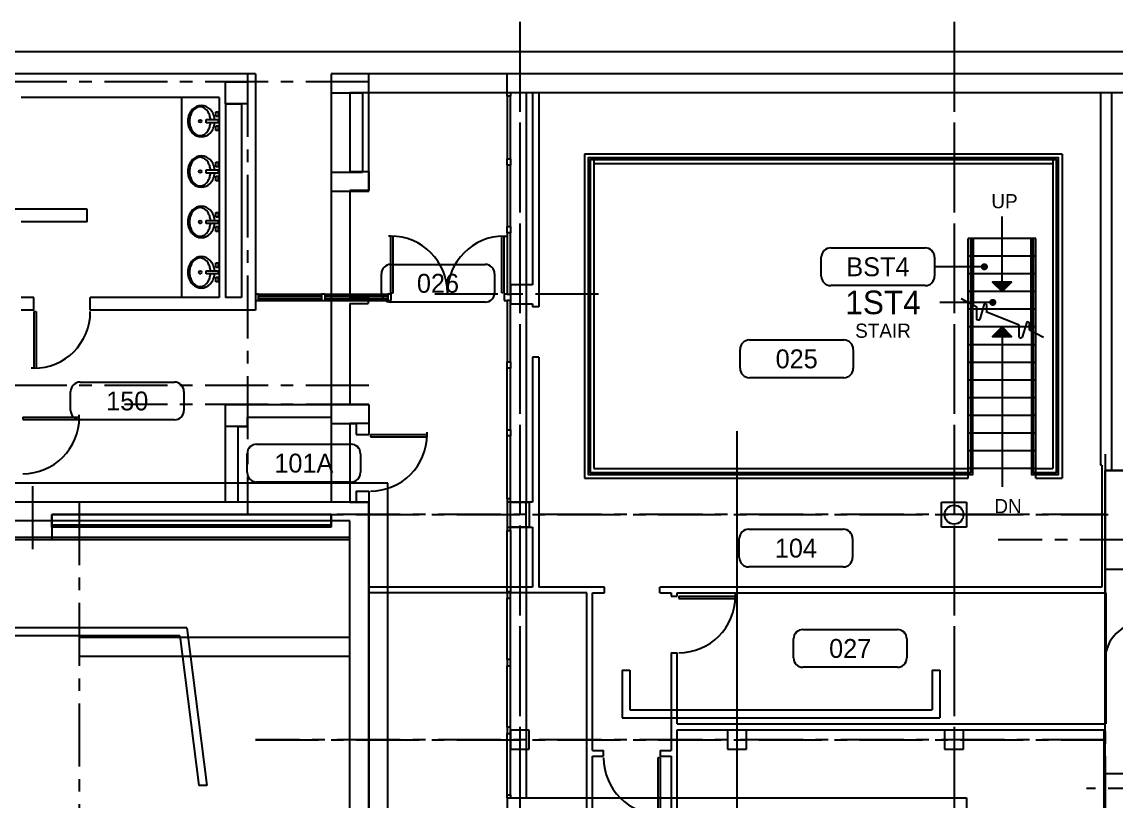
# Model space of a CAD drawing. Header units: inches. Extents: x -116 to 4157, y -436 to 3586.
# Drawn here: x 1068 to 1763, y 3091 to 3586 of the extents above; entities that cross this region are included whole.
import ezdxf
from ezdxf.enums import TextEntityAlignment as Align

# ---------------------------------------------------------------- set-up
doc = ezdxf.new("R2010")
doc.units = ezdxf.units.IN
doc.header["$LTSCALE"] = 32
doc.header["$MEASUREMENT"] = 0
doc.linetypes.add('CENTER', pattern=[2, 1.25, -0.25, 0.25, -0.25])
doc.linetypes.add('HIDDEN', pattern=[0.375, 0.25, -0.125])
doc.layers.get('0').update_dxf_attribs({"color": 5, "linetype": 'CONTINUOUS'})
for name, color, linetype in [('F1-BLDG1', 7, 'CONTINUOUS'), ('F1-BLDG3', 161, 'CONTINUOUS'), ('f1-bldg4', 2, 'CONTINUOUS'), ('f1-casework1', 4, 'CONTINUOUS'), ('F1-DOOR1', 3, 'CONTINUOUS'), ('f1-handrail', 3, 'CONTINUOUS'), ('f1-mtxt', 4, 'CONTINUOUS'), ('F1-REST1', 12, 'CONTINUOUS'), ('F1-REST2', 8, 'CONTINUOUS'), ('F1-RMNOS', 3, 'CONTINUOUS'), ('F1-STAIR1', 24, 'CONTINUOUS'), ('F1-STAIR2', 32, 'CONTINUOUS'), ('F1-WINDOW1', 1, 'CONTINUOUS'), ('F1-WINDOW2', 4, 'CONTINUOUS'), ('F2-BLDG1', 7, 'CONTINUOUS'), ('F2-BLDG3', 161, 'CONTINUOUS'), ('f2-bldg4', 2, 'CONTINUOUS'), ('F3-BLDG1', 7, 'CONTINUOUS'), ('f3-bldg4', 2, 'CONTINUOUS'), ('FB-BLDG1', 7, 'CONTINUOUS'), ('FB-BLDG2', 2, 'HIDDEN'), ('fb-bldg3', 161, 'CONTINUOUS'), ('FB-BRKLINE', 201, 'CONTINUOUS'), ('FB-DOOR1', 3, 'CONTINUOUS'), ('fb-handrail', 3, 'CONTINUOUS'), ('fb-mtxt', 4, 'CONTINUOUS'), ('FB-RMNOS', 3, 'CONTINUOUS'), ('FB-STAIR1', 24, 'CONTINUOUS'), ('rmcode', 7, 'CONTINUOUS')]:
    doc.layers.add(name, color=color, linetype=linetype)
for name, color, linetype, plot in [('F1-CENTER-MISC', 240, 'CENTER', False), ('F1-COLUMN1', 8, 'CONTINUOUS', False), ('fb-centermisc1', 20, 'CENTER', False)]:
    doc.layers.add(name, color=color, linetype=linetype, plot=plot)
doc.styles.add('mtxt', font='noting.shx')
doc.styles.add('rmcode', font='noting.shx')
doc.styles.add('RMNOS', font='HANDLET.SHX')

# ---------------------------------------------------------------- blocks, each defined once
blk = doc.blocks.new('ADR-36L')
for p, q in [((0, 37), (-1.5, 37)), ((0, 1), (0, 37)), ((1.5, 1), (1.5, 36.97)), ((0, 1), (1.5, 1))]:
    blk.add_line(p, q)
blk.add_arc((0, 1), 36, 0, 90)
blk = doc.blocks.new('ADR-36R')
for p, q in [((-1.5, 1), (-1.5, 36.97)), ((0, 1), (0, 37)), ((0, 37), (1.5, 37)), ((0, 1), (-1.5, 1))]:
    blk.add_line(p, q)
blk.add_arc((0, 1), 36, 90, 180)
blk = doc.blocks.new('plmb005')
for p, q in [((-1, -2.22), (-1, 5.39)), ((-1, 5.39), (1, 5.39)), ((-0.38, 5.39), (0.38, 5.39)), ((1, 5.39), (1, -2.22)), ((-6, -0.72), (-3, -0.72)), ((-6, -2.22), (-6, -0.72)), ((-3, -2.22), (-6, -2.22)), ((-3, -0.72), (-3, -2.22)), ((1, -2.22), (-1, -2.22)), ((3, -0.72), (6, -0.72)), ((3, -2.22), (3, -0.72)), ((6, -2.22), (3, -2.22)), ((6, -0.72), (6, -2.22))]:
    blk.add_line(p, q)
blk.add_circle((0, 9.25), 0.916)
for centre, radius, start, end in [((-1.88, 8.28), 8.12, 134.61831, 178.54141), ((-2.71, 8.8), 6.42, 119.95207, 175.76934), ((-0.87, 7.25), 9.56, 111.57253, 134.61831), ((0.23, 3.7), 12.31, 108.14649, 119.95207), ((0.23, 4.46), 12.56, 91.01479, 111.57253), ((-0.16, 4.89), 11.06, 89.12995, 108.14649), ((-0.23, 4.46), 12.56, 68.42747, 88.98521), ((0.16, 4.89), 11.06, 71.85351, 90.87005), ((-0.23, 3.7), 12.31, 60.04793, 71.85351), ((0.87, 7.25), 9.56, 45.38169, 68.42747), ((2.71, 8.8), 6.42, 4.23066, 60.04793), ((1.88, 8.28), 8.12, 1.45859, 45.38169), ((-1.88, 8.69), 8.12, 181.45859, 225.38169), ((-2.71, 9.73), 6.42, 184.23066, 240.04793), ((2.71, 9.73), 6.42, 299.95207, 355.76934), ((1.88, 8.69), 8.12, 314.61831, 358.54141), ((-0.87, 9.71), 9.56, 225.38169, 248.42747), ((0.23, 14.82), 12.31, 240.04793, 251.85351), ((0.23, 12.5), 12.56, 248.42747, 264.37962), ((-0.16, 13.64), 11.06, 251.85351, 265.64412), ((0.16, 13.64), 11.06, 274.35588, 288.14649), ((-0.23, 12.5), 12.56, 275.62038, 291.57253), ((-0.23, 14.82), 12.31, 288.14649, 299.95207), ((0.87, 9.71), 9.56, 291.57253, 314.61831)]:
    blk.add_arc(centre, radius, start, end)
blk = doc.blocks.new('ADR-36DL')
for p, q in [((0, 37), (-1.5, 37)), ((0, 1), (0, 37)), ((1.5, 1), (1.5, 36.97)), ((70.5, 1), (70.5, 36.97)), ((72, 1), (72, 37)), ((72, 37), (73.5, 37)), ((0, 1), (1.5, 1)), ((72, 1), (70.5, 1))]:
    blk.add_line(p, q)
for centre, start, end in [((0, 1), 0, 90), ((72, 1), 90, 180)]:
    blk.add_arc(centre, 36, start, end)
blk = doc.blocks.new('RMNOS')
at = {"color": 11}
for p, q in [((-0.3125, 0.125), (0.3125, 0.125)), ((-0.375, -0.0625), (-0.375, 0.0625)), ((0.375, 0.0625), (0.375, -0.0625)), ((0.3125, -0.125), (-0.3125, -0.125))]:
    blk.add_line(p, q, dxfattribs=at)
for centre, start, end in [((-0.3125, 0.0625), 90, 180), ((0.3125, 0.0625), 0, 90), ((-0.3125, -0.0625), 180, 270), ((0.3125, -0.0625), 270, 0)]:
    blk.add_arc(centre, 0.0625, start, end, dxfattribs=at)
at = {"color": 9, "style": 'RMNOS'}
blk.add_attdef('ROOM', text='', height=0.125, dxfattribs=at).set_placement((0, 0), align=Align.MIDDLE)
blk = doc.blocks.new('*X27')
at = {"color": 0}
for p, q in [((1.5, 1.4925), (1.5075, 1.4925)), ((1.5, 1.485), (1.515, 1.485)), ((1.5, 1.4775), (1.5225, 1.4775)), ((1.5, 1.47), (1.53, 1.47)), ((1.5, 1.4625), (1.5375, 1.4625)), ((1.5, 1.455), (1.545, 1.455)), ((1.5, 1.4475), (1.5525, 1.4475)), ((1.5, 1.44), (1.56, 1.44)), ((1.5, 1.4325), (1.5675, 1.4325)), ((1.5, 1.425), (1.575, 1.425)), ((1.5, 1.4175), (1.5825, 1.4175)), ((1.5, 1.41), (1.59, 1.41)), ((1.5, 1.4025), (1.5975, 1.4025)), ((1.5, 1.395), (1.605, 1.395)), ((1.5, 1.3875), (1.6125, 1.3875)), ((1.5, 1.38), (1.62, 1.38)), ((1.5, 1.3725), (1.6275, 1.3725)), ((1.5, 1.365), (1.635, 1.365)), ((1.5, 1.3575), (1.6425, 1.3575)), ((1.5, 1.35), (1.65, 1.35)), ((1.5, 1.3425), (1.6575, 1.3425)), ((1.5, 1.335), (1.665, 1.335)), ((1.5, 1.3275), (1.6725, 1.3275)), ((1.5, 1.32), (1.68, 1.32)), ((1.5, 1.3125), (1.6875, 1.3125)), ((1.5, 1.305), (1.695, 1.305)), ((1.5, 1.2975), (1.7025, 1.2975)), ((1.5, 1.29), (1.71, 1.29)), ((1.5, 1.2825), (1.7175, 1.2825)), ((1.5, 1.275), (1.725, 1.275)), ((1.5, 1.2675), (1.7325, 1.2675)), ((1.5, 1.26), (1.74, 1.26)), ((1.5, 1.2525), (1.7475, 1.2525)), ((1.5, 1.245), (1.755, 1.245)), ((1.5, 1.2375), (1.7625, 1.2375)), ((1.5, 1.23), (1.77, 1.23)), ((1.5, 1.2225), (1.7775, 1.2225)), ((1.5, 1.215), (1.785, 1.215)), ((1.5, 1.2075), (1.7925, 1.2075)), ((1.5, 1.2), (1.8, 1.2)), ((1.5, 1.1925), (1.8075, 1.1925)), ((1.5, 1.185), (1.815, 1.185)), ((1.5, 1.1775), (1.8225, 1.1775)), ((1.5, 1.17), (1.83, 1.17)), ((1.5, 1.1625), (1.8375, 1.1625)), ((1.5, 1.155), (1.845, 1.155)), ((1.5, 1.1475), (1.8525, 1.1475)), ((1.5, 1.14), (1.86, 1.14)), ((1.5, 1.1325), (1.8675, 1.1325)), ((1.5, 1.125), (1.875, 1.125)), ((1.5, 1.1175), (1.8825, 1.1175)), ((1.5, 1.11), (1.89, 1.11)), ((1.5, 1.1025), (1.8975, 1.1025)), ((1.5, 1.095), (1.905, 1.095)), ((1.5, 1.0875), (1.9125, 1.0875)), ((1.5, 1.08), (1.92, 1.08)), ((1.5, 1.0725), (1.9275, 1.0725)), ((1.5, 1.065), (1.935, 1.065)), ((1.5, 1.0575), (1.9425, 1.0575)), ((1.5, 1.05), (1.95, 1.05)), ((1.5, 1.0425), (1.9575, 1.0425)), ((1.5, 1.035), (1.965, 1.035)), ((1.5, 1.0275), (1.9725, 1.0275)), ((1.5, 1.02), (1.98, 1.02)), ((1.5, 1.0125), (1.9875, 1.0125)), ((1.5, 1.005), (1.995, 1.005)), ((1.5, 0.9975), (1.9975, 0.9975)), ((1.5, 0.99), (1.99, 0.99)), ((1.5, 0.9825), (1.9825, 0.9825)), ((1.5, 0.975), (1.975, 0.975)), ((1.5, 0.9675), (1.9675, 0.9675)), ((1.5, 0.96), (1.96, 0.96)), ((1.5, 0.9525), (1.9525, 0.9525)), ((1.5, 0.945), (1.945, 0.945)), ((1.5, 0.9375), (1.9375, 0.9375)), ((1.5, 0.93), (1.93, 0.93)), ((1.5, 0.9225), (1.9225, 0.9225)), ((1.5, 0.915), (1.915, 0.915)), ((1.5, 0.9075), (1.9075, 0.9075)), ((1.5, 0.9), (1.9, 0.9)), ((1.5, 0.8925), (1.8925, 0.8925)), ((1.5, 0.885), (1.885, 0.885)), ((1.5, 0.8775), (1.8775, 0.8775)), ((1.5, 0.87), (1.87, 0.87)), ((1.5, 0.8625), (1.8625, 0.8625)), ((1.5, 0.855), (1.855, 0.855)), ((1.5, 0.8475), (1.8475, 0.8475)), ((1.5, 0.84), (1.84, 0.84)), ((1.5, 0.8325), (1.8325, 0.8325)), ((1.5, 0.825), (1.825, 0.825)), ((1.5, 0.8175), (1.8175, 0.8175)), ((1.5, 0.81), (1.81, 0.81)), ((1.5, 0.8025), (1.8025, 0.8025)), ((1.5, 0.795), (1.795, 0.795)), ((1.5, 0.7875), (1.7875, 0.7875)), ((1.5, 0.78), (1.78, 0.78)), ((1.5, 0.7725), (1.7725, 0.7725)), ((1.5, 0.765), (1.765, 0.765)), ((1.5, 0.7575), (1.7575, 0.7575)), ((1.5, 0.75), (1.75, 0.75)), ((1.5, 0.7425), (1.7425, 0.7425)), ((1.5, 0.735), (1.735, 0.735)), ((1.5, 0.7275), (1.7275, 0.7275)), ((1.5, 0.72), (1.72, 0.72)), ((1.5, 0.7125), (1.7125, 0.7125)), ((1.5, 0.705), (1.705, 0.705)), ((1.5, 0.6975), (1.6975, 0.6975)), ((1.5, 0.69), (1.69, 0.69)), ((1.5, 0.6825), (1.6825, 0.6825)), ((1.5, 0.675), (1.675, 0.675)), ((1.5, 0.6675), (1.6675, 0.6675)), ((1.5, 0.66), (1.66, 0.66)), ((1.5, 0.6525), (1.6525, 0.6525)), ((1.5, 0.645), (1.645, 0.645)), ((1.5, 0.6375), (1.6375, 0.6375)), ((1.5, 0.63), (1.63, 0.63)), ((1.5, 0.6225), (1.6225, 0.6225)), ((1.5, 0.615), (1.615, 0.615)), ((1.5, 0.6075), (1.6075, 0.6075)), ((1.5, 0.6), (1.6, 0.6)), ((1.5, 0.5925), (1.5925, 0.5925)), ((1.5, 0.585), (1.585, 0.585)), ((1.5, 0.5775), (1.5775, 0.5775)), ((1.5, 0.57), (1.57, 0.57)), ((1.5, 0.5625), (1.5625, 0.5625)), ((1.5, 0.555), (1.555, 0.555)), ((1.5, 0.5475), (1.5475, 0.5475)), ((1.5, 0.54), (1.54, 0.54)), ((1.5, 0.5325), (1.5325, 0.5325)), ((1.5, 0.525), (1.525, 0.525)), ((1.5, 0.5175), (1.5175, 0.5175)), ((1.5, 0.51), (1.51, 0.51)), ((1.5, 0.5025), (1.5025, 0.5025))]:
    blk.add_line(p, q, dxfattribs=at)
blk = doc.blocks.new('ARROW2')
blk.add_line((-0.5, 0), (-1, 0))
blk.add_lwpolyline([(0, 0), (-0.5, 0.5), (-0.5, -0.5)], close=True)
blk.add_blockref('*X27', (-2, -1))
blk = doc.blocks.new('RMNOS-1')
at = {"color": 9, "style": 'RMNOS'}
blk.add_attdef('ROOM', text='', height=0.15625, dxfattribs=at).set_placement((0, 0), align=Align.MIDDLE)
at = {"layer": 'rmcode', "color": 61, "style": 'rmcode'}
for tag, p in [('RMCODE-1', (0, -0.1875)), ('RMCODE-2', (0, -0.34375))]:
    blk.add_attdef(tag, text='', height=0.09375, dxfattribs=at).set_placement(p, align=Align.MIDDLE)

msp = doc.modelspace()

# ---------------------------------------------------------------- linework, layer by layer
at = {"layer": 'F1-BLDG1'}
for p, q in [((1216.03, 3553), (652.03, 3553)), ((1216.03, 3553), (1216.03, 3403)), ((1288.03, 3553), (1264.03, 3553)), ((1264.03, 3553), (1264.03, 3541)), ((1288.03, 3478.5), (1288.03, 3553)), ((1772.03, 3553), (1376.03, 3553)), ((1376.03, 3541), (1376.03, 3553)), ((1264.03, 3541), (1284.03, 3541)), ((1284.03, 3541), (1284.03, 3490.5)), ((1772.03, 3541), (1376.03, 3541)), ((1193.03, 3538), (1067.03, 3538)), ((1193.03, 3538), (1193.03, 3411)), ((1284.03, 3490.5), (1264.03, 3490.5)), ((1264.03, 3490.5), (1264.03, 3478.5)), ((1264.03, 3478.5), (1288.03, 3478.5)), ((1109.03, 3467), (1059.03, 3467)), ((1109.03, 3459), (1109.03, 3467)), ((1109.03, 3459), (1067.03, 3459)), ((1075.03, 3411), (1067.03, 3411)), ((1075.03, 3403), (1075.03, 3411)), ((1111.03, 3403), (1111.03, 3411)), ((1193.03, 3411), (1111.03, 3411)), ((1075.03, 3403), (1067.03, 3403)), ((1216.03, 3403), (1111.03, 3403)), ((1197.03, 3281), (1197.03, 3343)), ((1197.03, 3343), (1288.03, 3343)), ((1288.03, 3343), (1288.03, 3324)), ((1211.03, 3335), (1264.03, 3335)), ((1211.03, 3329), (1211.03, 3335)), ((1264.03, 3335), (1264.03, 3331)), ((1205.03, 3281), (1205.03, 3329)), ((1205.03, 3329), (1211.03, 3329)), ((1264.03, 3331), (1280.03, 3331)), ((1280.03, 3331), (1280.03, 3324)), ((1280.03, 3324), (1288.03, 3324)), ((1772.03, 3301), (1756.03, 3301)), ((1756.03, 3301), (1756.03, 3238.25)), ((1280.03, 3288), (1280.03, 3281)), ((1280.03, 3288), (1288.03, 3288)), ((1288.03, 3288), (1288.03, 2942)), ((1197.03, 3281), (1067.03, 3281)), ((1280.03, 3281), (1205.03, 3281)), ((1388.03, 3281), (1376.03, 3281)), ((1376.03, 3281), (1376.03, 3265)), ((1388.03, 3265), (1388.03, 3281)), ((1376.03, 3265), (1388.03, 3265)), ((1276.03, 3258.5), (644.03, 3258.5)), ((1276.03, 3041), (1276.03, 3258.5)), ((1780.53, 3238.25), (1756.03, 3238.25)), ((1172.44, 3201), (672.92, 3201)), ((1172.44, 3201), (1185.07, 3101)), ((1168.03, 3196), (672.92, 3196)), ((1168.03, 3196), (1180.03, 3101)), ((1449.03, 3174.25), (1454.03, 3174.25)), ((1449.03, 3174.25), (1449.03, 3144)), ((1454.03, 3174.25), (1454.03, 3149)), ((1646.03, 3174.25), (1646.03, 3149)), ((1646.03, 3174.25), (1651.03, 3174.25)), ((1651.03, 3174.25), (1651.03, 3144)), ((1449.03, 3144), (1651.03, 3144)), ((1454.03, 3149), (1646.03, 3149)), ((1756.03, 3108.5), (1869.03, 3108.5)), ((1756.03, 3108.5), (1756.03, 2981.75)), ((1185.07, 3101), (1180.03, 3101)), ((1376.03, 3093), (1668.03, 3093)), ((1376.03, 3093), (1376.03, 3055.25)), ((1668.03, 3093), (1668.03, 2981.75))]:
    msp.add_line(p, q, dxfattribs=at)
msp.add_circle((1660.03, 3273), 6, dxfattribs=at)
at = {"layer": 'F1-BLDG3'}
for p, q in [((1197.03, 3534), (1197.03, 3411)), ((1197.03, 3534), (1207.03, 3534)), ((1207.03, 3534), (1207.03, 3411)), ((1669.03, 3299.87), (1669.03, 3448.5)), ((1712.03, 3299.87), (1712.03, 3448.5)), ((1207.03, 3411), (1197.03, 3411)), ((1669.03, 3296.25), (1669.03, 3298.62)), ((1712.03, 3296.25), (1712.03, 3298.62)), ((1264.03, 3273), (1086.53, 3273)), ((1086.53, 3273), (1086.53, 3266.5)), ((1264.03, 3266.5), (1264.03, 3273)), ((1086.53, 3266.5), (1264.03, 3266.5))]:
    msp.add_line(p, q, dxfattribs=at)
at = {"layer": 'F1-BLDG3', "linetype": 'Continuous'}
for p, q in [((1728.78, 3502), (1425.03, 3502)), ((1425.03, 3502), (1425.03, 3296.25)), ((1728.78, 3502), (1728.78, 3296.25)), ((1722.78, 3496), (1431.03, 3496)), ((1431.03, 3496), (1431.03, 3302.25)), ((1722.78, 3496), (1722.78, 3302.25)), ((1431.03, 3302.25), (1669.03, 3302.25)), ((1712.03, 3302.25), (1722.78, 3302.25)), ((1425.03, 3296.25), (1669.03, 3296.25)), ((1712.03, 3296.25), (1728.78, 3296.25))]:
    msp.add_line(p, q, dxfattribs=at)
at = {"layer": 'f1-bldg4'}
msp.add_line((1784.03, 3567), (526.03, 3567), dxfattribs=at)
at = {"layer": 'f1-casework1'}
msp.add_line((1756.03, 3108.5), (1756.03, 3180.5), dxfattribs=at)
msp.add_arc((1780.03, 3180.5), 24, 90, 180, dxfattribs=at)
at = {"layer": 'F1-CENTER-MISC'}
for p, q in [((1384.03, 3586.09), (1384.03, 1360)), ((1660.03, 3586.09), (1660.03, 1361)), ((1288.03, 3548), (230.03, 3548)), ((1211.03, 3553), (1211.03, 3273)), ((1288.03, 3355), (230.03, 3355)), ((1288.03, 3343), (1132.75, 3343)), ((1522.03, 3326.13), (1522.03, 2716)), ((1756.03, 3273), (1216.03, 3273)), ((3956.03, 3257), (1688.03, 3257)), ((1756.03, 3130), (1216.03, 3130))]:
    msp.add_line(p, q, dxfattribs=at)
at = {"layer": 'F1-COLUMN1'}
for p, q in [((1378.03, 3265), (1378.03, 3281)), ((1378.03, 3281), (1390.03, 3281)), ((1390.03, 3281), (1390.03, 3265)), ((1390.03, 3265), (1378.03, 3265))]:
    msp.add_line(p, q, dxfattribs=at)
for points in [[(1197.03, 3534), (1197.03, 3548), (1211.03, 3548), (1211.03, 3534)], [(1197.03, 3329), (1197.03, 3343), (1211.03, 3343), (1211.03, 3329)]]:
    msp.add_lwpolyline(points, close=True, dxfattribs=at)
msp.add_circle((1660.03, 3273), 6, dxfattribs=at)
at = {"layer": 'f1-handrail'}
for p, q in [((1671.91, 3448.5), (1670.66, 3448.5)), ((1710.41, 3448.5), (1709.16, 3448.5))]:
    msp.add_line(p, q, dxfattribs=at)
at = {"layer": 'f1-handrail', "linetype": 'Continuous'}
for points in [[(1709.16, 3448.5), (1709.16, 3298.62), (1726.41, 3298.62), (1726.41, 3499.62), (1427.41, 3499.62), (1427.41, 3298.62), (1671.91, 3298.62), (1671.91, 3448.5)], [(1710.41, 3448.5), (1710.41, 3299.87), (1725.16, 3299.87), (1725.16, 3498.37), (1428.66, 3498.37), (1428.66, 3299.87), (1670.66, 3299.87), (1670.66, 3448.5)]]:
    msp.add_lwpolyline(points, dxfattribs=at)
at = {"layer": 'f1-mtxt'}
msp.add_line((1690.53, 3380.25), (1690.53, 3290.62), dxfattribs=at)
at = {"layer": 'F1-REST1'}
msp.add_line((1169.03, 3538), (1169.03, 3411), dxfattribs=at)
at = {"layer": 'F1-RMNOS', "color": 3}
for p, q in [((1674.88, 3407.88), (1650.88, 3407.88)), ((1686.88, 3407.88), (1674.88, 3407.88))]:
    msp.add_line(p, q, dxfattribs=at)
at = {"layer": 'F1-RMNOS', "color": 3, "const_width": 2.25}
msp.add_lwpolyline([(1683.5, 3407.88, 1), (1685.75, 3407.88, 1)], format="xyb", close=True, dxfattribs=at)
at = {"layer": 'F1-STAIR1'}
for p, q in [((1670.66, 3437.25), (1669.03, 3437.25)), ((1709.16, 3437.25), (1671.91, 3437.25)), ((1712.03, 3437.25), (1710.41, 3437.25)), ((1670.66, 3426), (1669.03, 3426)), ((1709.16, 3426), (1671.91, 3426)), ((1712.03, 3426), (1710.41, 3426)), ((1670.66, 3414.75), (1669.03, 3414.75)), ((1709.16, 3414.75), (1671.91, 3414.75)), ((1712.03, 3414.75), (1710.41, 3414.75)), ((1670.66, 3403.5), (1669.03, 3403.5)), ((1709.16, 3403.5), (1671.91, 3403.5)), ((1712.03, 3403.5), (1710.41, 3403.5)), ((1670.66, 3392.25), (1669.03, 3392.25)), ((1709.16, 3392.25), (1671.91, 3392.25)), ((1712.03, 3392.25), (1710.41, 3392.25)), ((1670.66, 3381), (1669.03, 3381)), ((1709.16, 3381), (1671.91, 3381)), ((1712.03, 3381), (1710.41, 3381)), ((1670.66, 3369.75), (1669.03, 3369.75)), ((1709.16, 3369.75), (1671.91, 3369.75)), ((1712.03, 3369.75), (1710.41, 3369.75)), ((1670.66, 3358.5), (1669.03, 3358.5)), ((1709.16, 3358.5), (1671.91, 3358.5)), ((1712.03, 3358.5), (1710.41, 3358.5)), ((1670.66, 3347.25), (1669.03, 3347.25)), ((1709.16, 3347.25), (1671.91, 3347.25)), ((1712.03, 3347.25), (1710.41, 3347.25)), ((1670.66, 3336), (1669.03, 3336)), ((1709.16, 3336), (1671.91, 3336)), ((1712.03, 3336), (1710.41, 3336)), ((1670.66, 3324.75), (1669.03, 3324.75)), ((1709.16, 3324.75), (1671.91, 3324.75)), ((1712.03, 3324.75), (1710.41, 3324.75)), ((1670.66, 3313.5), (1669.03, 3313.5)), ((1709.16, 3313.5), (1671.91, 3313.5)), ((1712.03, 3313.5), (1710.41, 3313.5)), ((1670.66, 3302.25), (1669.03, 3302.25)), ((1709.16, 3302.25), (1671.91, 3302.25)), ((1712.03, 3302.25), (1710.41, 3302.25))]:
    msp.add_line(p, q, dxfattribs=at)
at = {"layer": 'F1-STAIR2'}
for p, q in [((1670.66, 3448.5), (1669.03, 3448.5)), ((1709.16, 3448.5), (1671.91, 3448.5)), ((1712.03, 3448.5), (1710.41, 3448.5))]:
    msp.add_line(p, q, dxfattribs=at)
at = {"layer": 'F1-WINDOW1'}
for p, q in [((1388.03, 3541), (1388.03, 3281)), ((1760.03, 3541), (1760.03, 3301)), ((1376.03, 3539), (1376.03, 3499)), ((1378.03, 3499), (1378.03, 3539)), ((1376.03, 3495), (1376.03, 3456)), ((1378.03, 3456), (1378.03, 3495)), ((1376.03, 3452), (1376.03, 3413)), ((1378.03, 3413), (1378.03, 3452)), ((1218.03, 3413), (1258.03, 3413)), ((1218.03, 3411.75), (1258.03, 3411.75)), ((1218.03, 3410.25), (1258.03, 3410.25)), ((1218.03, 3409), (1258.03, 3409)), ((1260.03, 3413), (1300.03, 3413)), ((1260.03, 3411.75), (1300.03, 3411.75)), ((1260.03, 3410.25), (1300.03, 3410.25)), ((1260.03, 3409), (1300.03, 3409)), ((1376.03, 3409), (1376.03, 3370)), ((1378.03, 3370), (1378.03, 3409)), ((1376.03, 3327), (1376.03, 3366)), ((1378.03, 3327), (1378.03, 3366)), ((1376.03, 3283), (1376.03, 3323)), ((1378.03, 3283), (1378.03, 3323)), ((1376.03, 3224), (1376.03, 3263)), ((1378.03, 3263), (1378.03, 3224)), ((1388.03, 3265), (1388.03, 3093)), ((1376.03, 3181), (1376.03, 3220)), ((1378.03, 3181), (1378.03, 3220)), ((1376.03, 3138), (1376.03, 3177)), ((1378.03, 3138), (1378.03, 3177)), ((1376.03, 3095), (1376.03, 3134)), ((1378.03, 3095), (1378.03, 3134))]:
    msp.add_line(p, q, dxfattribs=at)
at = {"layer": 'F1-WINDOW2'}
for p, q in [((1376.03, 3539), (1376.03, 3541)), ((1378.03, 3541), (1378.03, 3539)), ((1378.03, 3539), (1376.03, 3539)), ((1376.03, 3495), (1376.03, 3499)), ((1376.03, 3499), (1378.03, 3499)), ((1378.03, 3499), (1378.03, 3495)), ((1378.03, 3495), (1376.03, 3495)), ((1376.03, 3452), (1376.03, 3456)), ((1376.03, 3456), (1378.03, 3456)), ((1378.03, 3452), (1376.03, 3452)), ((1378.03, 3456), (1378.03, 3452)), ((1218.03, 3413), (1216.03, 3413)), ((1216.03, 3409), (1218.03, 3409)), ((1218.03, 3409), (1218.03, 3413)), ((1258.03, 3413), (1258.03, 3409)), ((1260.03, 3413), (1258.03, 3413)), ((1258.03, 3409), (1260.03, 3409)), ((1260.03, 3413), (1260.03, 3409)), ((1302.03, 3413), (1300.03, 3413)), ((1300.03, 3413), (1300.03, 3409)), ((1300.03, 3409), (1302.03, 3409)), ((1302.03, 3413), (1302.03, 3409)), ((1376.03, 3413), (1374.03, 3413)), ((1374.03, 3413), (1374.03, 3409)), ((1374.03, 3409), (1376.03, 3409)), ((1376.03, 3413), (1378.03, 3413)), ((1378.03, 3409), (1376.03, 3409)), ((1378.03, 3413), (1378.03, 3409)), ((1376.03, 3366), (1376.03, 3370)), ((1376.03, 3370), (1378.03, 3370)), ((1378.03, 3370), (1378.03, 3366)), ((1378.03, 3366), (1376.03, 3366)), ((1376.03, 3323), (1376.03, 3327)), ((1376.03, 3327), (1378.03, 3327)), ((1378.03, 3327), (1378.03, 3323)), ((1378.03, 3323), (1376.03, 3323)), ((1378.03, 3283), (1376.03, 3283)), ((1376.03, 3283), (1376.03, 3281)), ((1378.03, 3281), (1378.03, 3283)), ((1376.03, 3265), (1376.03, 3263)), ((1376.03, 3263), (1378.03, 3263)), ((1378.03, 3263), (1378.03, 3265)), ((1378.03, 3224), (1376.03, 3224)), ((1376.03, 3224), (1376.03, 3220)), ((1378.03, 3220), (1378.03, 3224)), ((1376.03, 3220), (1378.03, 3220)), ((1376.03, 3181), (1376.03, 3177)), ((1378.03, 3181), (1376.03, 3181)), ((1378.03, 3177), (1378.03, 3181)), ((1376.03, 3177), (1378.03, 3177)), ((1376.03, 3138), (1376.03, 3134)), ((1378.03, 3138), (1376.03, 3138)), ((1378.03, 3134), (1378.03, 3138)), ((1376.03, 3134), (1378.03, 3134)), ((1376.03, 3093), (1376.03, 3095)), ((1376.03, 3095), (1378.03, 3095)), ((1378.03, 3095), (1378.03, 3093))]:
    msp.add_line(p, q, dxfattribs=at)
at = {"layer": 'F2-BLDG1'}
for p, q in [((1756.03, 3301), (1772.03, 3301)), ((1756.03, 2973), (1756.03, 3301)), ((1288.03, 3281), (80.03, 3281)), ((1288.03, 2513), (1288.03, 3281)), ((1276.03, 3257), (264.03, 3257)), ((1276.03, 2537), (1276.03, 3257))]:
    msp.add_line(p, q, dxfattribs=at)
at = {"layer": 'F2-BLDG3'}
for p, q in [((1086.53, 3265), (1086.53, 3273)), ((1086.53, 3273), (1264.03, 3273)), ((1264.03, 3273), (1264.03, 3265)), ((1264.03, 3265), (1086.53, 3265))]:
    msp.add_line(p, q, dxfattribs=at)
at = {"layer": 'f2-bldg4'}
for p, q in [((1784.03, 3567), (526.03, 3567)), ((1300.03, 3293), (68.03, 3293)), ((1300.03, 2501), (1300.03, 3293))]:
    msp.add_line(p, q, dxfattribs=at)
at = {"layer": 'F3-BLDG1'}
for p, q in [((1756.03, 2973), (1756.03, 3301)), ((1756.03, 3301), (1772.03, 3301))]:
    msp.add_line(p, q, dxfattribs=at)
at = {"layer": 'f3-bldg4'}
msp.add_line((1784.03, 3567), (526.03, 3567), dxfattribs=at)
at = {"layer": 'FB-BLDG1'}
for p, q in [((1772.03, 3553), (1264.03, 3553)), ((1264.03, 3553), (1264.03, 3281)), ((1392.03, 3541), (1276.03, 3541)), ((1276.03, 3541), (1276.03, 3491)), ((1392.03, 3541), (1392.03, 3419)), ((1753.03, 3541), (1396.03, 3541)), ((1396.03, 3541), (1396.03, 3405)), ((1753.03, 3541), (1753.03, 3304.5)), ((1276.03, 3491), (1288.03, 3491)), ((1288.03, 3491), (1288.03, 3479)), ((1288.03, 3479), (1276.03, 3479)), ((1276.03, 3479), (1276.03, 3411)), ((1392.03, 3419), (1378.03, 3419)), ((1378.03, 3419), (1378.03, 3407)), ((1276.03, 3411), (1287.53, 3411)), ((1287.53, 3411), (1287.53, 3407.25)), ((1276.03, 3407.25), (1287.53, 3407.25)), ((1276.03, 3407.25), (1276.03, 3343)), ((1378.03, 3407), (1392.03, 3407)), ((1392.03, 3407), (1392.03, 3405)), ((1396.03, 3405), (1392.03, 3405)), ((1396.03, 3373), (1392.03, 3373)), ((1392.03, 3373), (1392.03, 3281)), ((1396.03, 3373), (1396.03, 3227)), ((1276.03, 3343), (1288.03, 3343)), ((1288.03, 3343), (1288.03, 3331)), ((1288.03, 3331), (1276.03, 3331)), ((1276.03, 3331), (1276.03, 3281)), ((1754.03, 3304.5), (1753.03, 3304.5)), ((1754.03, 3304.5), (1754.03, 3227)), ((1264.03, 3281), (80.03, 3281)), ((1276.03, 3281), (1288.03, 3281)), ((1288.03, 3227), (1288.03, 3281)), ((1392.03, 3281), (1376.03, 3281)), ((1376.03, 3281), (1376.03, 3265)), ((1652.03, 3281), (1668.03, 3281)), ((1652.03, 3265), (1652.03, 3281)), ((1668.03, 3281), (1668.03, 3265)), ((1276.03, 3269), (1086.53, 3269)), ((1086.53, 3269), (1086.53, 3257)), ((1276.03, 3195), (1276.03, 3269)), ((1376.03, 3265), (1392.03, 3265)), ((1392.03, 3265), (1392.03, 3227)), ((1668.03, 3265), (1652.03, 3265)), ((1086.53, 3257), (1062.53, 3257)), ((1392.03, 3227), (1288.03, 3227)), ((1426.53, 3223.25), (1288.03, 3223.25)), ((1288.03, 3223.25), (1288.03, 2782.5)), ((1437.78, 3227), (1396.03, 3227)), ((1426.53, 3075.5), (1426.53, 3223.25)), ((1430.28, 3223.25), (1437.78, 3223.25)), ((1430.28, 3123.25), (1430.28, 3223.25)), ((1437.78, 3223.25), (1437.78, 3227)), ((1754.03, 3227), (1473.03, 3227)), ((1473.03, 3223.25), (1473.03, 3227)), ((1473.03, 3223.25), (1480.28, 3223.25)), ((1480.28, 3223.25), (1480.28, 3221.25)), ((1480.28, 3221.25), (1484.03, 3221.25)), ((1484.03, 3223.25), (1756.53, 3223.25)), ((1484.03, 3221.25), (1484.03, 3223.25)), ((1756.53, 3223.25), (1756.53, 3140)), ((1276.03, 3195), (1104.03, 3195)), ((1104.03, 3183), (1276.03, 3183)), ((1276.03, 2611), (1276.03, 3183)), ((1480.28, 3185.25), (1484.03, 3185.25)), ((1480.28, 3185.25), (1480.28, 3123.25)), ((1484.03, 3140), (1484.03, 3185.25)), ((1484.03, 3140), (1756.53, 3140)), ((1390.03, 3136), (1378.03, 3136)), ((1378.03, 3136), (1378.03, 3124)), ((1390.03, 3124), (1390.03, 3136)), ((1484.03, 3136.25), (1755.28, 3136.25)), ((1484.03, 3033), (1484.03, 3136.25)), ((1528.03, 3136), (1516.03, 3136)), ((1516.03, 3136), (1516.03, 3124)), ((1528.03, 3124), (1528.03, 3136)), ((1666.03, 3136), (1654.03, 3136)), ((1654.03, 3136), (1654.03, 3124)), ((1666.03, 3124), (1666.03, 3136)), ((1755.28, 3136.25), (1755.28, 3033)), ((1378.03, 3124), (1390.03, 3124)), ((1430.28, 3123.25), (1437.28, 3123.25)), ((1437.28, 3119.5), (1437.28, 3123.25)), ((1473.28, 3123.25), (1473.28, 3119.5)), ((1473.28, 3123.25), (1480.28, 3123.25)), ((1516.03, 3124), (1528.03, 3124)), ((1654.03, 3124), (1666.03, 3124)), ((1430.28, 3119.5), (1437.28, 3119.5)), ((1430.28, 3075.5), (1430.28, 3119.5)), ((1473.28, 3119.5), (1480.28, 3119.5)), ((1480.28, 3119.5), (1480.28, 2873))]:
    msp.add_line(p, q, dxfattribs=at)
at = {"layer": 'FB-BLDG2'}
for p, q in [((1431.03, 3499.25), (1431.03, 3302.25)), ((1722.78, 3499.25), (1431.03, 3499.25)), ((1722.78, 3499.25), (1722.78, 3302.25)), ((1669.03, 3302.25), (1669.03, 3407.45)), ((1712.03, 3302.25), (1712.03, 3388.05)), ((1431.03, 3302.25), (1669.03, 3302.25)), ((1712.03, 3302.25), (1722.78, 3302.25))]:
    msp.add_line(p, q, dxfattribs=at)
at = {"layer": 'fb-bldg3'}
msp.add_line((1104.03, 3195), (1104.03, 3183), dxfattribs=at)
at = {"layer": 'FB-BRKLINE'}
for p, q in [((1674.47, 3404.93), (1664.44, 3410.05)), ((1701.44, 3393.46), (1680.94, 3401.63)), ((1716.94, 3385.55), (1707.94, 3390.14))]:
    msp.add_line(p, q, dxfattribs=at)
for points in [[(1680.94, 3401.55), (1680.94, 3405.89, 0.868418), (1678.97, 3406.17), (1676.4, 3397.24, -0.868418), (1674.44, 3397.52), (1674.44, 3404.87)], [(1707.94, 3390.14), (1707.94, 3394.48, 0.868418), (1705.97, 3394.76), (1703.4, 3385.84, -0.868418), (1701.44, 3386.11), (1701.44, 3393.46)]]:
    msp.add_lwpolyline(points, format="xyb", dxfattribs=at)
at = {"layer": 'fb-centermisc1'}
for p, q in [((1384.03, 3569), (1384.03, 1361)), ((1660.03, 3569), (1660.03, 1361)), ((1434.03, 3413), (1328.03, 3413)), ((1074.53, 3251), (1074.53, 3293)), ((1522.03, 3295), (1522.03, 2775)), ((1104.03, 3281), (1104.03, 2513)), ((1092.53, 3269), (1056.53, 3269)), ((1216.03, 3273), (1758.03, 3273)), ((1216.03, 3130), (1755.28, 3130)), ((3910.03, 3099), (1744.28, 3099))]:
    msp.add_line(p, q, dxfattribs=at)
at = {"layer": 'fb-centermisc1', "color": 1}
msp.add_line((1756.03, 3311.48), (1756.03, 2417), dxfattribs=at)
at = {"layer": 'fb-handrail'}
for p, q in [((1672.16, 3448.5), (1670.91, 3448.5)), ((1710.16, 3448.5), (1708.91, 3448.5))]:
    msp.add_line(p, q, dxfattribs=at)
for points in [[(1670.91, 3448.5), (1670.91, 3406.75)], [(1672.16, 3448.5), (1672.16, 3406.11)], [(1708.91, 3448.5), (1708.91, 3389.65)], [(1710.16, 3448.5), (1710.16, 3389.01)]]:
    msp.add_lwpolyline(points, dxfattribs=at)
at = {"layer": 'fb-mtxt'}
msp.add_line((1690.53, 3426.75), (1690.53, 3462.38), dxfattribs=at)
at = {"layer": 'FB-RMNOS', "color": 3}
for p, q in [((1669.5, 3430.5), (1647.62, 3430.5)), ((1681.5, 3430.5), (1669.5, 3430.5))]:
    msp.add_line(p, q, dxfattribs=at)
at = {"layer": 'FB-RMNOS', "color": 3, "const_width": 2.25}
msp.add_lwpolyline([(1678.12, 3430.5, 1), (1680.38, 3430.5, 1)], format="xyb", close=True, dxfattribs=at)
at = {"layer": 'FB-STAIR1'}
for p, q in [((1669.03, 3407.45), (1669.03, 3448.5)), ((1670.91, 3448.5), (1669.03, 3448.5)), ((1708.91, 3448.5), (1672.16, 3448.5)), ((1712.03, 3448.5), (1710.16, 3448.5)), ((1712.03, 3388.05), (1712.03, 3448.5)), ((1670.91, 3437.25), (1669.03, 3437.25)), ((1708.91, 3437.25), (1672.16, 3437.25)), ((1712.03, 3437.25), (1710.16, 3437.25)), ((1670.91, 3426), (1669.03, 3426)), ((1708.91, 3426), (1672.16, 3426)), ((1712.03, 3426), (1710.16, 3426)), ((1670.91, 3414.75), (1669.03, 3414.75)), ((1708.91, 3414.75), (1672.16, 3414.75)), ((1712.03, 3414.75), (1710.16, 3414.75)), ((1678.2, 3403.5), (1674.44, 3403.5)), ((1712.03, 3403.5), (1680.94, 3403.5)), ((1705.25, 3392.25), (1701.44, 3392.25)), ((1708.91, 3392.25), (1707.94, 3392.25)), ((1712.03, 3392.25), (1710.16, 3392.25))]:
    msp.add_line(p, q, dxfattribs=at)

# ---------------------------------------------------------------- block references
at = {"layer": 'F1-DOOR1'}
msp.add_blockref('ADR-36DL', (1302.03, 3413), dxfattribs=at)
for name, p, rotation in [('ADR-36R', (1075.03, 3403), 180), ('ADR-36L', (1067.03, 3335), 270), ('ADR-36L', (1288.03, 3324), 270)]:
    msp.add_blockref(name, p, dxfattribs=dict(at, rotation=rotation))
at = {"layer": 'f1-mtxt', "xscale": 12, "yscale": 12, "zscale": 12, "rotation": 90}
msp.add_blockref('ARROW2', (1690.53, 3392.25), dxfattribs=at)
at = {"layer": 'F1-REST2', "rotation": 90}
for p in [(1190.03, 3523), (1190.03, 3491), (1190.03, 3459), (1190.03, 3427)]:
    msp.add_blockref('plmb005', p, dxfattribs=at)
at = {"layer": 'F1-RMNOS', "xscale": 96, "yscale": 96, "zscale": 96}
for name, p, values in [('RMNOS-1', (1614.88, 3407.88), {'ROOM': '1ST4', 'RMCODE-1': 'STAIR'}), ('RMNOS', (1134.5, 3345.25), {'ROOM': '150'}), ('RMNOS', (1246.75, 3305.75), {'ROOM': '101A'}), ('RMNOS', (1559.5, 3251.75), {'ROOM': '104'})]:
    msp.add_blockref(name, p, dxfattribs=at).add_auto_attribs(values)
at = {"layer": 'FB-DOOR1'}
for p, rotation in [((1484.03, 3221.25), 270), ((1473.28, 3119.5), 180)]:
    msp.add_blockref('ADR-36L', p, dxfattribs=dict(at, rotation=rotation))
at = {"layer": 'fb-mtxt', "xscale": 12, "yscale": 12, "zscale": 12, "rotation": 270}
msp.add_blockref('ARROW2', (1690.53, 3414.75), dxfattribs=at)
at = {"layer": 'FB-RMNOS', "xscale": 96, "yscale": 96, "zscale": 96}
for p, values in [((1611.62, 3430.5), {'ROOM': 'BST4'}), ((1332, 3420), {'ROOM': '026'}), ((1560, 3372), {'ROOM': '025'}), ((1594, 3188), {'ROOM': '027'})]:
    msp.add_blockref('RMNOS', p, dxfattribs=at).add_auto_attribs(values)

# ---------------------------------------------------------------- texts
at = {"layer": 'f1-mtxt', "style": 'mtxt'}
msp.add_text('DN', height=9, dxfattribs=at).set_placement((1685.63, 3273.95))
at = {"layer": 'fb-mtxt', "style": 'mtxt'}
msp.add_text('UP', height=9, dxfattribs=at).set_placement((1683.73, 3467.66))

doc.saveas('drawing.dxf')
